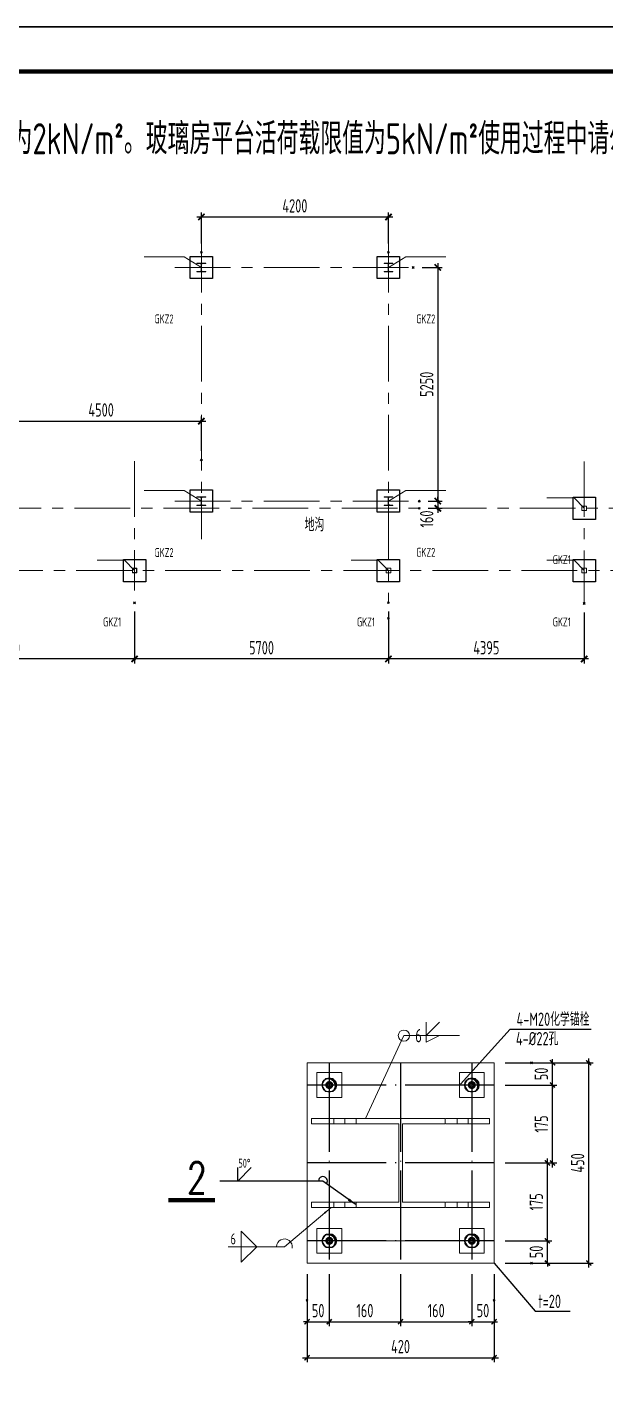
# Model space of a CAD drawing. Extents: x 498328 to 716449, y -893371 to -467753.
# Drawn here: x 567555 to 580533, y -652194 to -621924 of the extents above; entities that cross this region are included whole.
import ezdxf
from ezdxf.enums import TextEntityAlignment as Align

# ---------------------------------------------------------------- set-up
doc = ezdxf.new("R2010")
doc.units = 0
doc.header["$LTSCALE"] = 1000
doc.header["$PDMODE"] = 35
doc.header["$PDSIZE"] = 20
for name, pattern in [('CENTER', [2, 1.25, -0.25, 0.25, -0.25]), ('Continuous-STLayerSet-ColCode', [0]), ('Continuous-STNodeDetDraw-Col', [0]), ('Continuous-STNodeDetDraw-Stiff', [0]), ('Continuous-STNodeDetDraw-Weld', [0]), ('DOTE', [2.42, 2, -0.2, 0.02, -0.2]), ('短虚线-STNodeDetDraw-Hide', [187.5, 125, -62.5])]:
    doc.linetypes.add(name, pattern=pattern)
doc.layers.get('0').update_dxf_attribs({"linetype": 'CONTINUOUS'})
doc.layers.get('Defpoints').update_dxf_attribs({"linetype": 'CONTINUOUS'})
for name, color, linetype in [('1轮廓实线层', 7, 'CONTINUOUS'), ('AXIS', 251, 'CENTER'), ('BASE', 2, 'CONTINUOUS'), ('DIM', 3, 'CONTINUOUS'), ('DOTE', 8, 'CONTINUOUS'), ('PUB_TEXT', 7, 'CONTINUOUS'), ('PUB_TITLE', 4, 'CONTINUOUS'), ('STXT_HF', 7, 'CONTINUOUS')]:
    doc.layers.add(name, color=color, linetype=linetype)
doc.layers.add('22', color=7, linetype='CONTINUOUS', plot=False)
doc.layers.add('yichutu', color=7, linetype='CONTINUOUS', true_color=0xffffff, plot=False)
for name, color, linetype, lineweight in [('平立面图梁柱撑编号', 7, 'CONTINUOUS', 18), ('板材', 3, 'CONTINUOUS', 18), ('标注', 7, 'CONTINUOUS', 18), ('螺栓孔', 51, 'CONTINUOUS', 15), ('详图加劲板', 103, 'CONTINUOUS', 18), ('详图柱', 51, 'CONTINUOUS', 18), ('详图焊缝', 7, 'CONTINUOUS', 18), ('锚栓', 1, 'CONTINUOUS', 18)]:
    doc.layers.add(name, color=color, linetype=linetype, lineweight=lineweight)
doc.styles.add('HZTXT', font='txt.shx', dxfattribs={"bigfont": 'HZTXT'})
doc.styles.get("Standard").update_dxf_attribs({"font": 'txt', "width": 0.75})
doc.styles.add('StTextStyle', font='yjkeng.shx', dxfattribs={"width": 0.7, "height": 250, "bigfont": 'yjkchn.shx'})
doc.styles.add('TSSD_DIMENSION', font='Tssdeng.shx', dxfattribs={"width": 0.7, "bigfont": 'hztxt.shx'})
doc.styles.add('TSSD_LABEL', font='Tssdeng.shx', dxfattribs={"width": 0.7, "bigfont": 'hztxt.shx'})
doc.styles.add('TSSD_REIN', font='Tssdeng.shx', dxfattribs={"width": 0.7, "bigfont": 'hztxt.shx'})
doc.dimstyles.new('TSSD_100_100', dxfattribs={"dimtxt": 300, "dimasz": 100, "dimexe": 100, "dimexo": 200, "dimgap": 100, "dimtad": 1, "dimdec": 0, "dimzin": 0, "dimdsep": 46, "dimtxsty": 'TSSD_DIMENSION', "dimblk": 'ARCHTICK', "dimcen": 0, "dimdle": 100, "dimclrt": 7, "dimadec": 0, "dimazin": 0, "dimtfac": 1, "dimtdec": 0, "dimtix": 1, "dimtmove": 2, "dimatfit": 0, "dimldrblk": 'ARCHTICK', "dimfxl": 0, "dimtolj": 1, "dimtzin": 0, "dimarcsym": 0})
doc.dimstyles.new('TSSD_100_100$0', dxfattribs={"dimtxt": 380, "dimasz": 100, "dimexe": 100, "dimexo": 250, "dimgap": 50, "dimtad": 1, "dimdec": 0, "dimzin": 0, "dimdsep": 46, "dimtxsty": 'TSSD_DIMENSION', "dimblk": 'ARCHTICK', "dimblk1": 'ARCHTICK', "dimblk2": 'ARCHTICK', "dimsah": 1, "dimcen": 0, "dimdle": 100, "dimclrt": 7, "dimadec": 0, "dimazin": 0, "dimtfac": 1, "dimtdec": 0, "dimtix": 1, "dimtmove": 2, "dimatfit": 3, "dimldrblk": 'ARCHTICK', "dimfxl": 0, "dimtolj": 1, "dimtzin": 0, "dimarcsym": 0})
doc.dimstyles.new('TSSD_10_100', dxfattribs={"dimtxt": 300, "dimasz": 80, "dimexe": 100, "dimexo": 250, "dimgap": 100, "dimtad": 1, "dimdec": 0, "dimlfac": 0.1, "dimzin": 0, "dimdsep": 46, "dimtxsty": 'TSSD_DIMENSION', "dimblk": 'ARCHTICK', "dimcen": 0, "dimdle": 100, "dimclrt": 7, "dimadec": 0, "dimazin": 0, "dimtfac": 1, "dimtdec": 0, "dimtix": 1, "dimtmove": 2, "dimatfit": 3, "dimldrblk": 'ARCHTICK', "dimfxl": 0, "dimtolj": 1, "dimtzin": 0, "dimarcsym": 0})
doc.dimstyles.new('TSSD_LEADER_STYLE_200.0', dxfattribs={"dimtxt": 0.18, "dimasz": 200, "dimexe": 0.18, "dimexo": 0.0625, "dimgap": 0.09, "dimtad": 0, "dimtih": 1, "dimtoh": 1, "dimdec": 4, "dimzin": 0, "dimdsep": 46, "dimtxsty": 'Standard', "dimcen": 0.09, "dimadec": 0, "dimazin": 0, "dimtfac": 1, "dimtdec": 4, "dimtofl": 0, "dimtmove": 0, "dimatfit": 3, "dimfxl": 0, "dimtolj": 1, "dimtzin": 0, "dimarcsym": 0})

# ---------------------------------------------------------------- blocks, each defined once
blk = doc.blocks.new('_ARCHTICK')
at = {"color": 0, "const_width": 0.4}
blk.add_lwpolyline([(-0.71, -0.71), (0.71, 0.71)], dxfattribs=at)
blk = doc.blocks.new('*D92')
at = {"layer": '22', "color": 0, "transparency": 16777216}
for p in [(569970, -634862), (575670, -634862), (569970, -636124)]:
    blk.add_point(p, dxfattribs=at)
at = {"layer": 'DIM', "color": 0, "lineweight": -2, "transparency": 16777216}
for p, q in [((569970, -635062), (569970, -636224)), ((575670, -635062), (575670, -636224)), ((575770, -636124), (569870, -636124))]:
    blk.add_line(p, q, dxfattribs=at)
at = {"layer": 'DIM', "color": 0, "lineweight": -2, "transparency": 16777216, "xscale": 100, "yscale": 100, "zscale": 100, "rotation": 180}
blk.add_blockref('_ARCHTICK', (569970, -636124), dxfattribs=at)
at = {"layer": 'DIM', "color": 0, "lineweight": -2, "transparency": 16777216, "xscale": 100, "yscale": 100, "zscale": 100}
blk.add_blockref('_ARCHTICK', (575670, -636124), dxfattribs=at)
at = {"layer": 'DIM', "color": 7, "lineweight": 20, "transparency": 16777216, "insert": (572820, -635874), "char_height": 300, "attachment_point": 5, "style": 'TSSD_DIMENSION'}
blk.add_mtext('\\A1;5700', dxfattribs=at)
blk = doc.blocks.new('*D93')
at = {"layer": '22', "color": 0, "transparency": 16777216}
for p in [(564270, -634862), (569970, -634862), (564270, -636124)]:
    blk.add_point(p, dxfattribs=at)
at = {"layer": 'DIM', "color": 0, "lineweight": -2, "transparency": 16777216}
for p, q in [((564270, -635062), (564270, -636224)), ((569970, -635062), (569970, -636224)), ((570070, -636124), (564170, -636124))]:
    blk.add_line(p, q, dxfattribs=at)
at = {"layer": 'DIM', "color": 0, "lineweight": -2, "transparency": 16777216, "xscale": 100, "yscale": 100, "zscale": 100, "rotation": 180}
blk.add_blockref('_ARCHTICK', (564270, -636124), dxfattribs=at)
at = {"layer": 'DIM', "color": 0, "lineweight": -2, "transparency": 16777216, "xscale": 100, "yscale": 100, "zscale": 100}
blk.add_blockref('_ARCHTICK', (569970, -636124), dxfattribs=at)
at = {"layer": 'DIM', "color": 7, "lineweight": 20, "transparency": 16777216, "insert": (567120, -635874), "char_height": 300, "attachment_point": 5, "style": 'TSSD_DIMENSION'}
blk.add_mtext('\\A1;5700', dxfattribs=at)
blk = doc.blocks.new('*D94')
at = {"layer": '22', "color": 0, "transparency": 16777216}
for p in [(580065, -634879), (575670, -635211), (575670, -636124)]:
    blk.add_point(p, dxfattribs=at)
at = {"layer": 'DIM', "color": 0, "lineweight": -2, "transparency": 16777216}
for p, q in [((580065, -635079), (580065, -636224)), ((575670, -635411), (575670, -636224)), ((580165, -636124), (575570, -636124))]:
    blk.add_line(p, q, dxfattribs=at)
at = {"layer": 'DIM', "color": 0, "lineweight": -2, "transparency": 16777216, "xscale": 100, "yscale": 100, "zscale": 100, "rotation": 180}
blk.add_blockref('_ARCHTICK', (575670, -636124), dxfattribs=at)
at = {"layer": 'DIM', "color": 0, "lineweight": -2, "transparency": 16777216, "xscale": 100, "yscale": 100, "zscale": 100}
blk.add_blockref('_ARCHTICK', (580065, -636124), dxfattribs=at)
at = {"layer": 'DIM', "color": 7, "lineweight": 20, "transparency": 16777216, "insert": (577868, -635874), "char_height": 300, "attachment_point": 5, "style": 'TSSD_DIMENSION'}
blk.add_mtext('\\A1;4395', dxfattribs=at)
blk = doc.blocks.new('*D101')
at = {"layer": '22', "color": 0, "transparency": 16777216}
for p in [(571470, -630780), (566970, -631683), (571470, -631652)]:
    blk.add_point(p, dxfattribs=at)
at = {"layer": 'DIM', "color": 0, "lineweight": -2, "transparency": 16777216}
for p, q in [((566870, -630780), (571570, -630780)), ((566970, -631483), (566970, -630680)), ((571470, -631452), (571470, -630680))]:
    blk.add_line(p, q, dxfattribs=at)
at = {"layer": 'DIM', "color": 0, "lineweight": -2, "transparency": 16777216, "xscale": 100, "yscale": 100, "zscale": 100, "rotation": 180}
blk.add_blockref('_ARCHTICK', (566970, -630780), dxfattribs=at)
at = {"layer": 'DIM', "color": 0, "lineweight": -2, "transparency": 16777216, "xscale": 100, "yscale": 100, "zscale": 100}
blk.add_blockref('_ARCHTICK', (571470, -630780), dxfattribs=at)
at = {"layer": 'DIM', "color": 7, "lineweight": 20, "transparency": 16777216, "insert": (569220, -630530), "char_height": 300, "attachment_point": 5, "style": 'TSSD_DIMENSION'}
blk.add_mtext('\\A1;4500', dxfattribs=at)
blk = doc.blocks.new('*D102')
at = {"layer": '22', "color": 0, "transparency": 16777216}
for p in [(576225, -627329), (576362, -632579), (576779, -632579)]:
    blk.add_point(p, dxfattribs=at)
at = {"layer": 'DIM', "color": 0, "lineweight": -2, "transparency": 16777216}
for p, q in [((576425, -627329), (576879, -627329)), ((576779, -627229), (576779, -632679)), ((576562, -632579), (576879, -632579))]:
    blk.add_line(p, q, dxfattribs=at)
at = {"layer": 'DIM', "color": 0, "lineweight": -2, "transparency": 16777216, "xscale": 100, "yscale": 100, "zscale": 100}
for p, rotation in [((576779, -627329), 90), ((576779, -632579), 270)]:
    blk.add_blockref('_ARCHTICK', p, dxfattribs=dict(at, rotation=rotation))
at = {"layer": 'DIM', "color": 7, "lineweight": 20, "transparency": 16777216, "insert": (576529, -629954), "char_height": 300, "attachment_point": 5, "rotation": 90, "style": 'TSSD_DIMENSION'}
blk.add_mtext('\\A1;5250', dxfattribs=at)
blk = doc.blocks.new('*D103')
at = {"layer": '22', "color": 0, "transparency": 16777216}
for p in [(575670, -626194), (571470, -626988), (575670, -626988)]:
    blk.add_point(p, dxfattribs=at)
at = {"layer": 'DIM', "color": 0, "lineweight": -2, "transparency": 16777216}
for p, q in [((571370, -626194), (575770, -626194)), ((571470, -626788), (571470, -626094)), ((575670, -626788), (575670, -626094))]:
    blk.add_line(p, q, dxfattribs=at)
at = {"layer": 'DIM', "color": 0, "lineweight": -2, "transparency": 16777216, "xscale": 100, "yscale": 100, "zscale": 100, "rotation": 180}
blk.add_blockref('_ARCHTICK', (571470, -626194), dxfattribs=at)
at = {"layer": 'DIM', "color": 0, "lineweight": -2, "transparency": 16777216, "xscale": 100, "yscale": 100, "zscale": 100}
blk.add_blockref('_ARCHTICK', (575670, -626194), dxfattribs=at)
at = {"layer": 'DIM', "color": 7, "lineweight": 20, "transparency": 16777216, "insert": (573570, -625944), "char_height": 300, "attachment_point": 5, "style": 'TSSD_DIMENSION'}
blk.add_mtext('\\A1;4200', dxfattribs=at)
blk = doc.blocks.new('*D104')
at = {"layer": '22', "color": 0, "transparency": 16777216}
for p in [(576362, -632579), (576362, -632739), (576779, -632739)]:
    blk.add_point(p, dxfattribs=at)
at = {"layer": 'DIM', "color": 0, "lineweight": -2, "transparency": 16777216}
for p, q in [((576562, -632579), (576879, -632579)), ((576779, -632579), (576779, -632479)), ((576779, -632579), (576779, -632739)), ((576562, -632739), (576879, -632739)), ((576779, -632739), (576779, -632839))]:
    blk.add_line(p, q, dxfattribs=at)
at = {"layer": 'DIM', "color": 0, "lineweight": -2, "transparency": 16777216, "xscale": 100, "yscale": 100, "zscale": 100}
for p, rotation in [((576779, -632579), 270), ((576779, -632739), 90)]:
    blk.add_blockref('_ARCHTICK', p, dxfattribs=dict(at, rotation=rotation))
at = {"layer": 'DIM', "color": 7, "lineweight": 20, "transparency": 16777216, "insert": (576529, -632981), "char_height": 300, "attachment_point": 5, "rotation": 90, "style": 'TSSD_DIMENSION'}
blk.add_mtext('\\A1;160', dxfattribs=at)
blk = doc.blocks.new('*D106')
at = {"layer": '22', "color": 0, "transparency": 16777216}
for p in [(573842, -650539), (578042, -650539), (578042, -651826)]:
    blk.add_point(p, dxfattribs=at)
at = {"layer": 'DIM', "color": 0, "lineweight": -2, "transparency": 16777216}
for p, q in [((573842, -650789), (573842, -651926)), ((578042, -650789), (578042, -651926)), ((573742, -651826), (578142, -651826))]:
    blk.add_line(p, q, dxfattribs=at)
at = {"layer": 'DIM', "color": 0, "lineweight": -2, "transparency": 16777216, "xscale": 80, "yscale": 80, "zscale": 80, "rotation": 180}
blk.add_blockref('_ARCHTICK', (573842, -651826), dxfattribs=at)
at = {"layer": 'DIM', "color": 0, "lineweight": -2, "transparency": 16777216, "xscale": 80, "yscale": 80, "zscale": 80}
blk.add_blockref('_ARCHTICK', (578042, -651826), dxfattribs=at)
at = {"layer": 'DIM', "color": 7, "transparency": 16777216, "insert": (575942, -651726), "char_height": 300, "attachment_point": 8, "style": 'TSSD_DIMENSION'}
blk.add_mtext('\\A1;420', dxfattribs=at)
blk = doc.blocks.new('*D992')
at = {"layer": 'Defpoints', "color": 0, "transparency": 16777216}
for p in [(573842, -649700), (574342, -649700), (574342, -651018)]:
    blk.add_point(p, dxfattribs=at)
at = {"layer": 'DIM', "color": 0, "lineweight": -2, "transparency": 16777216}
for p, q in [((573842, -649950), (573842, -651118)), ((574342, -649950), (574342, -651118)), ((573842, -651018), (573762, -651018)), ((573842, -651018), (574342, -651018)), ((574342, -651018), (574422, -651018))]:
    blk.add_line(p, q, dxfattribs=at)
at = {"layer": 'DIM', "color": 0, "lineweight": -2, "transparency": 16777216, "xscale": 80, "yscale": 80, "zscale": 80}
blk.add_blockref('_ARCHTICK', (573842, -651018), dxfattribs=at)
at = {"layer": 'DIM', "color": 0, "lineweight": -2, "transparency": 16777216, "xscale": 80, "yscale": 80, "zscale": 80, "rotation": 180}
blk.add_blockref('_ARCHTICK', (574342, -651018), dxfattribs=at)
at = {"layer": 'DIM', "color": 7, "transparency": 16777216, "insert": (574092, -650918), "char_height": 300, "attachment_point": 8, "style": 'TSSD_DIMENSION'}
blk.add_mtext('\\A1;50', dxfattribs=at)
blk = doc.blocks.new('*D993')
at = {"layer": 'Defpoints', "color": 0, "transparency": 16777216}
for p in [(574342, -649700), (575942, -649700), (575942, -651018)]:
    blk.add_point(p, dxfattribs=at)
at = {"layer": 'DIM', "color": 0, "lineweight": -2, "transparency": 16777216}
for p, q in [((574342, -649950), (574342, -651118)), ((575942, -649950), (575942, -651118)), ((574242, -651018), (576042, -651018))]:
    blk.add_line(p, q, dxfattribs=at)
at = {"layer": 'DIM', "color": 0, "lineweight": -2, "transparency": 16777216, "xscale": 80, "yscale": 80, "zscale": 80, "rotation": 180}
blk.add_blockref('_ARCHTICK', (574342, -651018), dxfattribs=at)
at = {"layer": 'DIM', "color": 0, "lineweight": -2, "transparency": 16777216, "xscale": 80, "yscale": 80, "zscale": 80}
blk.add_blockref('_ARCHTICK', (575942, -651018), dxfattribs=at)
at = {"layer": 'DIM', "color": 7, "transparency": 16777216, "insert": (575142, -650918), "char_height": 300, "attachment_point": 8, "style": 'TSSD_DIMENSION'}
blk.add_mtext('\\A1;160', dxfattribs=at)
blk = doc.blocks.new('*D988')
at = {"layer": 'Defpoints', "color": 0, "transparency": 16777216}
for p in [(575942, -649700), (577542, -649700), (577542, -651018)]:
    blk.add_point(p, dxfattribs=at)
at = {"layer": 'DIM', "color": 0, "lineweight": -2, "transparency": 16777216}
for p, q in [((575942, -649950), (575942, -651118)), ((577542, -649950), (577542, -651118)), ((575842, -651018), (577642, -651018))]:
    blk.add_line(p, q, dxfattribs=at)
at = {"layer": 'DIM', "color": 0, "lineweight": -2, "transparency": 16777216, "xscale": 80, "yscale": 80, "zscale": 80, "rotation": 180}
blk.add_blockref('_ARCHTICK', (575942, -651018), dxfattribs=at)
at = {"layer": 'DIM', "color": 0, "lineweight": -2, "transparency": 16777216, "xscale": 80, "yscale": 80, "zscale": 80}
blk.add_blockref('_ARCHTICK', (577542, -651018), dxfattribs=at)
at = {"layer": 'DIM', "color": 7, "transparency": 16777216, "insert": (576742, -650918), "char_height": 300, "attachment_point": 8, "style": 'TSSD_DIMENSION'}
blk.add_mtext('\\A1;160', dxfattribs=at)
blk = doc.blocks.new('*D108')
at = {"layer": '详图柱', "color": 51, "linetype": 'Continuous-STNodeDetDraw-Col', "lineweight": 18}
for p, q in [((-500, 500), (500, 500)), ((-500, 440), (-500, 500)), ((500, 500), (500, 440)), ((-20, 440), (-500, 440)), ((-20, -440), (-20, 440)), ((20, 440), (20, -440)), ((500, 440), (20, 440)), ((-500, -440), (-20, -440)), ((-500, -500), (-500, -440)), ((20, -440), (500, -440)), ((500, -440), (500, -500)), ((500, -500), (-500, -500))]:
    blk.add_line(p, q, dxfattribs=at)
blk = doc.blocks.new('*D989')
at = {"layer": 'Defpoints', "color": 0, "transparency": 16777216}
for p in [(577542, -649700), (578042, -649700), (578042, -651018)]:
    blk.add_point(p, dxfattribs=at)
at = {"layer": 'DIM', "color": 0, "lineweight": -2, "transparency": 16777216}
for p, q in [((577542, -649950), (577542, -651118)), ((578042, -649950), (578042, -651118)), ((577542, -651018), (577462, -651018)), ((577542, -651018), (578042, -651018)), ((578042, -651018), (578122, -651018))]:
    blk.add_line(p, q, dxfattribs=at)
at = {"layer": 'DIM', "color": 0, "lineweight": -2, "transparency": 16777216, "xscale": 80, "yscale": 80, "zscale": 80}
blk.add_blockref('_ARCHTICK', (577542, -651018), dxfattribs=at)
at = {"layer": 'DIM', "color": 0, "lineweight": -2, "transparency": 16777216, "xscale": 80, "yscale": 80, "zscale": 80, "rotation": 180}
blk.add_blockref('_ARCHTICK', (578042, -651018), dxfattribs=at)
at = {"layer": 'DIM', "color": 7, "transparency": 16777216, "insert": (577792, -650918), "char_height": 300, "attachment_point": 8, "style": 'TSSD_DIMENSION'}
blk.add_mtext('\\A1;50', dxfattribs=at)
blk = doc.blocks.new('*D109')
at = {"layer": '22', "color": 0, "transparency": 16777216}
for p in [(578881, -645200), (580168, -645200), (578881, -649700)]:
    blk.add_point(p, dxfattribs=at)
at = {"layer": 'DIM', "color": 0, "lineweight": -2, "transparency": 16777216}
for p, q in [((579131, -645200), (580268, -645200)), ((580168, -649800), (580168, -645100)), ((579131, -649700), (580268, -649700))]:
    blk.add_line(p, q, dxfattribs=at)
at = {"layer": 'DIM', "color": 0, "lineweight": -2, "transparency": 16777216, "xscale": 80, "yscale": 80, "zscale": 80}
for p, rotation in [((580168, -645200), 90), ((580168, -649700), 270)]:
    blk.add_blockref('_ARCHTICK', p, dxfattribs=dict(at, rotation=rotation))
at = {"layer": 'DIM', "color": 7, "transparency": 16777216, "insert": (580068, -647450), "char_height": 300, "attachment_point": 8, "rotation": 90, "style": 'TSSD_DIMENSION'}
blk.add_mtext('\\A1;450', dxfattribs=at)
blk = doc.blocks.new('*D990')
at = {"layer": 'Defpoints', "color": 0, "transparency": 16777216}
for p in [(578042, -649200), (579239, -649200), (578042, -649700)]:
    blk.add_point(p, dxfattribs=at)
at = {"layer": 'DIM', "color": 0, "lineweight": -2, "transparency": 16777216}
for p, q in [((578292, -649200), (579339, -649200)), ((579239, -649200), (579239, -649120)), ((579239, -649700), (579239, -649200)), ((578292, -649700), (579339, -649700)), ((579239, -649700), (579239, -649780))]:
    blk.add_line(p, q, dxfattribs=at)
at = {"layer": 'DIM', "color": 0, "lineweight": -2, "transparency": 16777216, "xscale": 80, "yscale": 80, "zscale": 80}
for p, rotation in [((579239, -649200), 270), ((579239, -649700), 90)]:
    blk.add_blockref('_ARCHTICK', p, dxfattribs=dict(at, rotation=rotation))
at = {"layer": 'DIM', "color": 7, "transparency": 16777216, "insert": (579139, -649450), "char_height": 300, "attachment_point": 8, "rotation": 90, "style": 'TSSD_DIMENSION'}
blk.add_mtext('\\A1;50', dxfattribs=at)
blk = doc.blocks.new('*D991')
at = {"layer": 'Defpoints', "color": 0, "transparency": 16777216}
for p in [(578042, -647450), (579239, -647450), (578042, -649200)]:
    blk.add_point(p, dxfattribs=at)
at = {"layer": 'DIM', "color": 0, "lineweight": -2, "transparency": 16777216}
for p, q in [((578292, -647450), (579339, -647450)), ((579239, -649300), (579239, -647350)), ((578292, -649200), (579339, -649200))]:
    blk.add_line(p, q, dxfattribs=at)
at = {"layer": 'DIM', "color": 0, "lineweight": -2, "transparency": 16777216, "xscale": 80, "yscale": 80, "zscale": 80}
for p, rotation in [((579239, -647450), 90), ((579239, -649200), 270)]:
    blk.add_blockref('_ARCHTICK', p, dxfattribs=dict(at, rotation=rotation))
at = {"layer": 'DIM', "color": 7, "transparency": 16777216, "insert": (579139, -648325), "char_height": 300, "attachment_point": 8, "rotation": 90, "style": 'TSSD_DIMENSION'}
blk.add_mtext('\\A1;175', dxfattribs=at)
blk = doc.blocks.new('*D986')
at = {"layer": 'Defpoints', "color": 0, "transparency": 16777216}
for p in [(578042, -645700), (579353, -645700), (578042, -647450)]:
    blk.add_point(p, dxfattribs=at)
at = {"layer": 'DIM', "color": 0, "lineweight": -2, "transparency": 16777216}
for p, q in [((579353, -647550), (579353, -645600)), ((578292, -645700), (579453, -645700)), ((578292, -647450), (579453, -647450))]:
    blk.add_line(p, q, dxfattribs=at)
at = {"layer": 'DIM', "color": 0, "lineweight": -2, "transparency": 16777216, "xscale": 80, "yscale": 80, "zscale": 80}
for p, rotation in [((579353, -645700), 90), ((579353, -647450), 270)]:
    blk.add_blockref('_ARCHTICK', p, dxfattribs=dict(at, rotation=rotation))
at = {"layer": 'DIM', "color": 7, "transparency": 16777216, "insert": (579253, -646575), "char_height": 300, "attachment_point": 8, "rotation": 90, "style": 'TSSD_DIMENSION'}
blk.add_mtext('\\A1;175', dxfattribs=at)
blk = doc.blocks.new('*D987')
at = {"layer": 'Defpoints', "color": 0, "transparency": 16777216}
for p in [(578042, -645200), (579353, -645200), (578042, -645700)]:
    blk.add_point(p, dxfattribs=at)
at = {"layer": 'DIM', "color": 0, "lineweight": -2, "transparency": 16777216}
for p, q in [((578292, -645200), (579453, -645200)), ((579353, -645200), (579353, -645120)), ((579353, -645700), (579353, -645200)), ((578292, -645700), (579453, -645700)), ((579353, -645700), (579353, -645780))]:
    blk.add_line(p, q, dxfattribs=at)
at = {"layer": 'DIM', "color": 0, "lineweight": -2, "transparency": 16777216, "xscale": 80, "yscale": 80, "zscale": 80}
for p, rotation in [((579353, -645200), 270), ((579353, -645700), 90)]:
    blk.add_blockref('_ARCHTICK', p, dxfattribs=dict(at, rotation=rotation))
at = {"layer": 'DIM', "color": 7, "transparency": 16777216, "insert": (579253, -645450), "char_height": 300, "attachment_point": 8, "rotation": 90, "style": 'TSSD_DIMENSION'}
blk.add_mtext('\\A1;50', dxfattribs=at)
blk = doc.blocks.new('_WELD0012')
at = {"color": 0, "linetype": 'ByBlock'}
for q in [(1, 1), (0, 1)]:
    blk.add_line((0, 0), q, dxfattribs=at)
blk.add_attdef('A', (0.24, 1.46), '', height=0.8, dxfattribs=at)
blk = doc.blocks.new('yct-841-594-84100-59400-100-1000.0')
at = {"layer": 'yichutu', "color": 7, "true_color": 0xffffff}
blk.add_lwpolyline([(0, 0), (0, 59400), (84100, 59400), (84100, 0)], close=True, dxfattribs=at)

msp = doc.modelspace()

# ---------------------------------------------------------------- linework, layer by layer
for p, q in [((577286.9, -645678.9), (578405.3, -644443.5)), ((578405.3, -644443.5), (580218.4, -644443.5)), ((578042.2, -649699.8), (578966.5, -650782.5)), ((578966.5, -650782.5), (579746.5, -650782.5))]:
    msp.add_line(p, q)
at = {"const_width": 100}
msp.add_lwpolyline([(570728.6, -648285.9), (571776.5, -648285.9)], dxfattribs=at)
at = {"color": 253}
for centre in [(574342.2, -645699.8), (577542.2, -645699.8), (574342.2, -649199.8), (577542.2, -649199.8)]:
    msp.add_circle(centre, 160, dxfattribs=at)
for centre in [(574318.1, -645722.2), (577518.1, -645722.2), (574318.1, -649222.2), (577518.1, -649222.2)]:
    msp.add_arc(centre, 160, 318.92102, 127.09412, dxfattribs=at)
at = {"layer": '1轮廓实线层', "color": 4, "lineweight": 20}
for p, q in [((571570.5, -627228.9), (571370.5, -627228.9)), ((571370.5, -627228.9), (571370.5, -627240.9)), ((571450.6, -627240.9), (571370.5, -627240.9)), ((571450.6, -627416.9), (571370.5, -627416.9)), ((571370.5, -627428.9), (571570.5, -627428.9)), ((571466.5, -627256.8), (571466.5, -627401.1)), ((571474.5, -627256.9), (571474.5, -627400.9)), ((571570.5, -627240.9), (571490.5, -627240.9)), ((571570.5, -627416.9), (571490.5, -627416.9)), ((571570.5, -627240.9), (571570.5, -627228.9)), ((571570.5, -627428.9), (571570.5, -627416.9)), ((575770.5, -627228.9), (575570.5, -627228.9)), ((575570.5, -627228.9), (575570.5, -627240.9)), ((575650.6, -627240.9), (575570.5, -627240.9)), ((575650.6, -627416.9), (575570.5, -627416.9)), ((575570.5, -627428.9), (575770.5, -627428.9)), ((575666.5, -627256.8), (575666.5, -627401.1)), ((575674.5, -627256.9), (575674.5, -627400.9)), ((575770.5, -627240.9), (575690.5, -627240.9)), ((575770.5, -627416.9), (575690.5, -627416.9)), ((575770.5, -627240.9), (575770.5, -627228.9)), ((575770.5, -627428.9), (575770.5, -627416.9)), ((571570.5, -632478.9), (571370.5, -632478.9)), ((571370.5, -632478.9), (571370.5, -632490.9)), ((571450.6, -632490.9), (571370.5, -632490.9)), ((571466.5, -632506.8), (571466.5, -632651.1)), ((571474.5, -632506.9), (571474.5, -632650.9)), ((571570.5, -632490.9), (571490.5, -632490.9)), ((571570.5, -632490.9), (571570.5, -632478.9)), ((575770.5, -632478.9), (575570.5, -632478.9)), ((575570.5, -632478.9), (575570.5, -632490.9)), ((575650.6, -632490.9), (575570.5, -632490.9)), ((575666.5, -632506.8), (575666.5, -632651.1)), ((575674.5, -632506.9), (575674.5, -632650.9)), ((575770.5, -632490.9), (575690.5, -632490.9)), ((575770.5, -632490.9), (575770.5, -632478.9)), ((571450.6, -632666.9), (571370.5, -632666.9)), ((571370.5, -632678.9), (571570.5, -632678.9)), ((571570.5, -632666.9), (571490.5, -632666.9)), ((571570.5, -632678.9), (571570.5, -632666.9)), ((575650.6, -632666.9), (575570.5, -632666.9)), ((575570.5, -632678.9), (575770.5, -632678.9)), ((575770.5, -632666.9), (575690.5, -632666.9)), ((575770.5, -632678.9), (575770.5, -632666.9))]:
    msp.add_line(p, q, dxfattribs=at)
at = {"layer": '1轮廓实线层', "color": 4, "lineweight": 9}
for p, q in [((571370.5, -627428.9), (571370.5, -627416.9)), ((575570.5, -627428.9), (575570.5, -627416.9)), ((571370.5, -632666.9), (571370.5, -632678.9)), ((575570.5, -632666.9), (575570.5, -632678.9))]:
    msp.add_line(p, q, dxfattribs=at)
at = {"layer": '1轮廓实线层', "color": 4, "lineweight": 20}
for points in [[(580115.5, -632688.9), (580115.5, -632788.9), (580015.5, -632788.9), (580015.5, -632688.9)], [(570020.5, -634088.9), (570020.5, -634188.9), (569920.5, -634188.9), (569920.5, -634088.9)], [(570015.5, -634093.9), (570015.5, -634183.9), (569925.5, -634183.9), (569925.5, -634093.9)], [(575720.5, -634088.9), (575720.5, -634188.9), (575620.5, -634188.9), (575620.5, -634088.9)], [(580115.5, -634088.9), (580115.5, -634188.9), (580015.5, -634188.9), (580015.5, -634088.9)]]:
    msp.add_lwpolyline(points, close=True, dxfattribs=at)
for centre, start, end in [((571450.5, -627256.9), 359.99923, 89.99923), ((571450.5, -627400.9), 270.00111, 0.00111), ((571490.5, -627256.9), 90, 180), ((571490.5, -627400.9), 180.00034, 270.00034), ((575650.5, -627256.9), 359.99923, 89.99923), ((575650.5, -627400.9), 270.00111, 0.00111), ((575690.5, -627256.9), 90, 180), ((575690.5, -627400.9), 180.00034, 270.00034), ((571450.5, -632506.9), 359.99923, 89.99923), ((571490.5, -632506.9), 90, 180), ((575650.5, -632506.9), 359.99923, 89.99923), ((575690.5, -632506.9), 90, 180), ((571450.5, -632650.9), 270.00111, 0.00111), ((571490.5, -632650.9), 180.00034, 270.00034), ((575650.5, -632650.9), 270.00111, 0.00111), ((575690.5, -632650.9), 180.00034, 270.00034)]:
    msp.add_arc(centre, 16, start, end, dxfattribs=at)
at = {"layer": 'AXIS', "lineweight": 20}
for p, q in [((571470.5, -626642), (571470.5, -633431.7)), ((575670.5, -626642), (575670.5, -634881.9)), ((570871, -627328.9), (576224.9, -627328.9)), ((569970.5, -631683.3), (569970.5, -634583.8)), ((580065.5, -631685.1), (580065.5, -634861.9)), ((570871, -632578.9), (576224.9, -632578.9)), ((532620.5, -632738.9), (585608.6, -632738.9)), ((532658.5, -634138.9), (585608.6, -634138.9))]:
    msp.add_line(p, q, dxfattribs=at)
at = {"layer": 'BASE'}
for points in [[(571220.5, -627078.9), (571720.5, -627078.9), (571720.5, -627578.9), (571220.5, -627578.9)], [(575420.5, -627078.9), (575920.5, -627078.9), (575920.5, -627578.9), (575420.5, -627578.9)], [(571220.5, -632328.9), (571720.5, -632328.9), (571720.5, -632828.9), (571220.5, -632828.9)], [(575420.5, -632328.9), (575920.5, -632328.9), (575920.5, -632828.9), (575420.5, -632828.9)], [(579815.5, -632488.9), (580315.5, -632488.9), (580315.5, -632988.9), (579815.5, -632988.9)], [(569720.5, -633888.9), (570220.5, -633888.9), (570220.5, -634388.9), (569720.5, -634388.9)], [(575420.5, -633888.9), (575920.5, -633888.9), (575920.5, -634388.9), (575420.5, -634388.9)], [(579815.5, -633888.9), (580315.5, -633888.9), (580315.5, -634388.9), (579815.5, -634388.9)]]:
    msp.add_lwpolyline(points, close=True, dxfattribs=at)
at = {"layer": 'DOTE', "linetype": 'DOTE'}
for p, q in [((574342.2, -645199.8), (574342.2, -649699.8)), ((575942.2, -645199.8), (575942.2, -649699.8)), ((577542.2, -645199.8), (577542.2, -649699.8)), ((578042.2, -645699.8), (573842.2, -645699.8)), ((578042.2, -647449.8), (573842.2, -647449.8)), ((578042.2, -649199.8), (573842.2, -649199.8))]:
    msp.add_line(p, q, dxfattribs=at)
at = {"layer": 'PUB_TITLE'}
msp.add_lwpolyline([(526900.9, -681323.8), (611000.9, -681323.8), (611000.9, -621923.8), (526900.9, -621923.8)], close=True, dxfattribs=at)
msp.add_lwpolyline([(526900.9, -681323.8), (611000.9, -681323.8), (611000.9, -621923.8), (526900.9, -621923.8)], close=True, dxfattribs=at)
at = {"layer": 'PUB_TITLE', "const_width": 100}
msp.add_lwpolyline([(529400.9, -680323.8), (610000.9, -680323.8), (610000.9, -622923.8), (529400.9, -622923.8)], close=True, dxfattribs=at)
msp.add_lwpolyline([(529400.9, -680323.8), (610000.9, -680323.8), (610000.9, -622923.8), (529400.9, -622923.8)], close=True, dxfattribs=at)
at = {"layer": 'STXT_HF'}
msp.add_line((574198.8, -647856.2), (571885.4, -647856.2), dxfattribs=at)
msp.add_arc((574198.8, -647856.2), 100, 324.33046, 180, dxfattribs=at)
at = {"layer": '平立面图梁柱撑编号', "color": 7, "linetype": 'Continuous-STLayerSet-ColCode', "lineweight": 18}
for p, q in [((571080.2, -627092.6), (570185, -627092.6)), ((571470.5, -627328.9), (571080.2, -627092.6)), ((575670.5, -627328.9), (576060.8, -627092.6)), ((576060.8, -627092.6), (576956, -627092.6)), ((571080.2, -632342.7), (570185, -632342.7)), ((571470.5, -632578.9), (571080.2, -632342.7)), ((575670.5, -632578.9), (576060.8, -632342.7)), ((576060.8, -632342.7), (576956, -632342.7)), ((579837.2, -632502.6), (579227.6, -632502.6)), ((580065.5, -632738.9), (579837.2, -632502.6)), ((569742.1, -633902.6), (569132.6, -633902.6)), ((569970.5, -634138.9), (569742.1, -633902.6)), ((575442.2, -633902.6), (574832.6, -633902.6)), ((575670.5, -634138.9), (575442.2, -633902.6)), ((579837.2, -633902.6), (579227.6, -633902.6)), ((580065.5, -634138.9), (579837.2, -633902.6))]:
    msp.add_line(p, q, dxfattribs=at)
at = {"layer": '板材', "lineweight": 18}
for p, q in [((573842.2, -645199.8), (578042.2, -645199.8)), ((573842.2, -649699.8), (573842.2, -645199.8)), ((578042.2, -645199.8), (578042.2, -649699.8)), ((574062.2, -645419.8), (574062.2, -645979.8)), ((574622.2, -645419.8), (574062.2, -645419.8)), ((574622.2, -645979.8), (574622.2, -645419.8)), ((577262.2, -645419.8), (577262.2, -645979.8)), ((577822.2, -645419.8), (577262.2, -645419.8)), ((577822.2, -645979.8), (577822.2, -645419.8)), ((574062.2, -645979.8), (574622.2, -645979.8)), ((577262.2, -645979.8), (577822.2, -645979.8)), ((574062.2, -648919.8), (574062.2, -649479.8)), ((574622.2, -648919.8), (574062.2, -648919.8)), ((574622.2, -649479.8), (574622.2, -648919.8)), ((577262.2, -648919.8), (577262.2, -649479.8)), ((577822.2, -648919.8), (577262.2, -648919.8)), ((577822.2, -649479.8), (577822.2, -648919.8)), ((574062.2, -649479.8), (574622.2, -649479.8)), ((577262.2, -649479.8), (577822.2, -649479.8)), ((578042.2, -649699.8), (573842.2, -649699.8))]:
    msp.add_line(p, q, dxfattribs=at)
at = {"layer": '标注', "lineweight": 18}
for p, q in [((576517.1, -644588.4), (576517.1, -644288.4)), ((576517.1, -644588.4), (576817.1, -644288.4)), ((575151.5, -646449.8), (576017.1, -644588.4)), ((576017.1, -644588.4), (577267.1, -644588.4)), ((576517.1, -644738.4), (576517.1, -644588.4)), ((576517.1, -644738.4), (576817.1, -644588.4))]:
    msp.add_line(p, q, dxfattribs=at)
msp.add_circle((576017.1, -644588.4), 125, dxfattribs=at)
at = {"layer": '螺栓孔'}
for p, q in [((574342.2, -646059.8), (574342.2, -645339.8)), ((577542.2, -646059.8), (577542.2, -645339.8)), ((574102.2, -645699.8), (574582.2, -645699.8)), ((577302.2, -645699.8), (577782.2, -645699.8)), ((574342.2, -649459.8), (574342.2, -648739.8)), ((577542.2, -649459.8), (577542.2, -648739.8)), ((574102.2, -649199.8), (574582.2, -649199.8)), ((576302.2, -649199.8), (575582.2, -649199.8)), ((577302.2, -649199.8), (577782.2, -649199.8))]:
    msp.add_line(p, q, dxfattribs=at)
at = {"layer": '螺栓孔', "const_width": 120}
for points in [[(574372.2, -645699.8, -1), (574312.2, -645699.8, -1)], [(577572.2, -645699.8, -1), (577512.2, -645699.8, -1)], [(574372.2, -649199.8, -1), (574312.2, -649199.8, -1)], [(577572.2, -649199.8, -1), (577512.2, -649199.8, -1)]]:
    msp.add_lwpolyline(points, format="xyb", close=True, dxfattribs=at)
at = {"layer": '详图加劲板', "color": 103, "linetype": 'Continuous-STNodeDetDraw-Stiff', "lineweight": 18}
for p, q in [((573942.2, -646569.8), (573942.2, -646449.8)), ((574442.2, -646449.8), (573942.2, -646449.8)), ((574442.2, -646569.8), (573942.2, -646569.8)), ((574442.2, -646449.8), (574942.2, -646449.8)), ((574442.2, -646569.8), (574442.2, -646449.8)), ((574442.2, -646569.8), (574942.2, -646569.8)), ((577462.2, -646449.8), (576962.2, -646449.8)), ((577462.2, -646569.8), (576962.2, -646569.8)), ((577442.2, -646449.8), (577942.2, -646449.8)), ((577442.2, -646569.8), (577942.2, -646569.8)), ((577462.2, -646569.8), (577462.2, -646449.8)), ((577942.2, -646569.8), (577942.2, -646449.8)), ((574442.2, -648329.8), (573942.2, -648329.8)), ((573942.2, -648329.8), (573942.2, -648449.8)), ((574442.2, -648329.8), (574942.2, -648329.8)), ((574442.2, -648329.8), (574442.2, -648449.8)), ((577462.2, -648329.8), (576962.2, -648329.8)), ((577442.2, -648329.8), (577942.2, -648329.8)), ((577462.2, -648329.8), (577462.2, -648449.8)), ((577942.2, -648329.8), (577942.2, -648449.8)), ((574442.2, -648449.8), (573942.2, -648449.8)), ((574442.2, -648449.8), (574942.2, -648449.8)), ((577462.2, -648449.8), (576962.2, -648449.8)), ((577442.2, -648449.8), (577942.2, -648449.8))]:
    msp.add_line(p, q, dxfattribs=at)
at = {"layer": '详图加劲板', "color": 103, "linetype": '短虚线-STNodeDetDraw-Hide', "lineweight": 18}
for p, q in [((574692.2, -646569.8), (574692.2, -646449.8)), ((577212.2, -646569.8), (577212.2, -646449.8)), ((574692.2, -648329.8), (574692.2, -648449.8)), ((577212.2, -648329.8), (577212.2, -648449.8))]:
    msp.add_line(p, q, dxfattribs=at)
at = {"layer": '详图焊缝', "color": 7, "linetype": 'Continuous-STNodeDetDraw-Weld', "lineweight": 18}
for points in [[(574386.5, -648449.8), (573335, -649332.6)], [(573335, -649332.6), (572075, -649332.6)]]:
    msp.add_lwpolyline(points, dxfattribs=at)
msp.add_lwpolyline([(574386.5, -648449.8, 0, 40, 0), (574233.3, -648578.4, 40, 40, 0)], format="xyseb", dxfattribs=at)
msp.add_lwpolyline([(572712.5, -649332.6), (572362.5, -649682.6), (572362.5, -648982.6)], close=True, dxfattribs=at)
msp.add_arc((573335, -649332.6), 175, 349.50852, 180, dxfattribs=at)
at = {"layer": '锚栓', "lineweight": 18}
for p, q in [((574259.1, -645555.8), (574175.9, -645699.8)), ((574425.4, -645555.8), (574259.1, -645555.8)), ((574508.5, -645699.8), (574425.4, -645555.8)), ((577459.1, -645555.8), (577375.9, -645699.8)), ((577625.4, -645555.8), (577459.1, -645555.8)), ((577708.5, -645699.8), (577625.4, -645555.8)), ((574175.9, -645699.8), (574259.1, -645843.8)), ((574259.1, -645843.8), (574425.4, -645843.8)), ((574425.4, -645843.8), (574508.5, -645699.8)), ((577375.9, -645699.8), (577459.1, -645843.8)), ((577459.1, -645843.8), (577625.4, -645843.8)), ((577625.4, -645843.8), (577708.5, -645699.8)), ((574259.1, -649055.8), (574175.9, -649199.8)), ((574175.9, -649199.8), (574259.1, -649343.8)), ((574425.4, -649055.8), (574259.1, -649055.8)), ((574508.5, -649199.8), (574425.4, -649055.8)), ((574425.4, -649343.8), (574508.5, -649199.8)), ((577459.1, -649055.8), (577375.9, -649199.8)), ((577375.9, -649199.8), (577459.1, -649343.8)), ((577625.4, -649055.8), (577459.1, -649055.8)), ((577708.5, -649199.8), (577625.4, -649055.8)), ((577625.4, -649343.8), (577708.5, -649199.8)), ((574259.1, -649343.8), (574425.4, -649343.8)), ((577459.1, -649343.8), (577625.4, -649343.8))]:
    msp.add_line(p, q, dxfattribs=at)

# ---------------------------------------------------------------- block references
at = {"layer": 'STXT_HF'}
ref = msp.add_blockref('_WELD0012', (572285.4, -647856.2), dxfattribs=dict(at, xscale=300, yscale=300, zscale=300))
ref.add_attrib('50%%d', '50%%d', dxfattribs={"height": 200, "style": 'TSSD_LABEL', "width": 0.7}).set_placement((572435.4, -647456.2), align=Align.MIDDLE_CENTER)
at = {"layer": 'yichutu'}
msp.add_blockref('yct-841-594-84100-59400-100-1000.0', (526900.9, -681323.8), dxfattribs=at)
at = {"layer": '详图柱', "xscale": 2, "yscale": 2, "zscale": 2}
msp.add_blockref('*D108', (575942.2, -647449.8), dxfattribs=at)

# ---------------------------------------------------------------- texts
for s, height, style, width, p in [('本项目参观通道平台及玻璃房为临时用房，设计使用年限为三年，参考平台活荷载限值为2kN/m²。玻璃房平台活荷载限值为5kN/m²使用过程中请勿超载。管理单位应在平台显眼位置注明平台荷载限值。', 700, 'TSSD_REIN', 0.7, (548568, -624786.5)), ('地沟', 300, 'TSSD_REIN', 0.7, (573788.9, -633257.1)), ('4-M20化学锚栓', 300, 'TSSD_REIN', 0.7, (578545.4, -644370.7)), ('6', 300, 'TSSD_REIN', 0.7, (576273.5, -644739.9)), ('4-%%C22孔', 300, 'TSSD_REIN', 0.7, (578532.1, -644807.3)), ('2', 700, 'HZTXT', 0.75, (571146.1, -648136.4)), ('t=20', 300, 'TSSD_REIN', 0.7, (579032.5, -650709.7))]:
    msp.add_text(s, height=height, dxfattribs=dict(style=style, width=width)).set_placement(p)
at = {"layer": 'PUB_TEXT', "lineweight": 15, "style": 'TSSD_REIN', "width": 0.7}
for s, p in [('GKZ2', (570632.6, -628644)), ('GKZ2', (576508.4, -628644)), ('GKZ2', (570632.6, -633894)), ('GKZ2', (576508.4, -633888.5)), ('GKZ1', (579561, -634054)), ('GKZ1', (569466, -635454)), ('GKZ1', (575166, -635454)), ('GKZ1', (579561, -635454))]:
    msp.add_text(s, height=200, dxfattribs=at).set_placement(p, align=Align.BOTTOM_CENTER)
at = {"layer": '详图焊缝', "color": 7, "style": 'StTextStyle', "width": 0.7}
msp.add_text('6', height=250, dxfattribs=at).set_placement((572125, -649282.6))

# ---------------------------------------------------------------- dimensions: what is measured, and where the dimension line sits
at = {"layer": 'DIM', "lineweight": 20}
dim = msp.add_linear_dim(base=(575670.5, -626193.6), p1=(571470.5, -626987.8), p2=(575670.5, -626987.8), dimstyle='TSSD_100_100$0', override={"dimtxt": 300, "dimexo": 200, "dimgap": 100, "dimsah": 0, "dimatfit": 0}, dxfattribs=at)
dim.commit()
dim.dimension.update_dxf_attribs({"geometry": '*D103', "text_midpoint": (573570.5, -625943.6)})
dim = msp.add_linear_dim(base=(576779.4, -632578.9), p1=(576224.9, -627328.9), p2=(576362.4, -632578.9), angle=90, dimstyle='TSSD_100_100', dxfattribs=at)
dim.commit()
dim.dimension.update_dxf_attribs({"geometry": '*D102', "text_midpoint": (576529.4, -629953.9)})
for base, p1, p2, picture, middle in [((571470.5, -630779.7), (566970.5, -631683.3), (571470.5, -631651.7), '*D101', (569220.5, -630529.7)), ((564270.5, -636124.3), (569970.5, -634861.9), (564270.5, -634861.9), '*D93', (567120.5, -635874.3)), ((569970.5, -636124.3), (575670.5, -634861.9), (569970.5, -634861.9), '*D92', (572820.5, -635874.3)), ((575670.5, -636124.3), (580065.5, -634878.5), (575670.5, -635210.6), '*D94', (577868, -635874.3))]:
    dim = msp.add_linear_dim(base=base, p1=p1, p2=p2, dimstyle='TSSD_100_100', dxfattribs=at)
    dim.commit()
    dim.dimension.update_dxf_attribs({"geometry": picture, "text_midpoint": middle})
dim = msp.add_linear_dim(base=(576779.4, -632738.9), p1=(576362.4, -632578.9), p2=(576362.4, -632738.9), angle=90, dimstyle='TSSD_100_100', dxfattribs=at)
dim.commit()
dim.dimension.update_dxf_attribs({"geometry": '*D104', "text_midpoint": (576529.4, -632980.9), "dimtype": 128})
at = {"layer": 'DIM'}
for p1, p2, distance, picture, middle in [((578042.2, -645699.8), (578042.2, -645199.8), -1310.9, '*D987', (579103.1, -645449.8)), ((578881.4, -649699.8), (578881.4, -645199.8), -1287, '*D109', (579918.4, -647449.8)), ((578042.2, -647449.8), (578042.2, -645699.8), -1310.9, '*D986', (579103.1, -646574.8)), ((578042.2, -649199.8), (578042.2, -647449.8), -1196.6, '*D991', (578988.8, -648324.8)), ((578042.2, -649699.8), (578042.2, -649199.8), -1196.6, '*D990', (578988.8, -649449.8)), ((573842.2, -649699.8), (574342.2, -649699.8), -1318.4, '*D992', (574092.2, -650768.2)), ((574342.2, -649699.8), (575942.2, -649699.8), -1318.4, '*D993', (575142.2, -650768.2)), ((575942.2, -649699.8), (577542.2, -649699.8), -1318.4, '*D988', (576742.2, -650768.2)), ((577542.2, -649699.8), (578042.2, -649699.8), -1318.4, '*D989', (577792.2, -650768.2)), ((573842.2, -650538.9), (578042.2, -650538.9), -1287, '*D106', (575942.2, -651575.9))]:
    dim = msp.add_aligned_dim(p1=p1, p2=p2, distance=distance, dimstyle='TSSD_10_100', dxfattribs=at)
    dim.commit()
    dim.dimension.update_dxf_attribs({"geometry": picture, "text_midpoint": middle})

# ---------------------------------------------------------------- leaders
at = {"layer": 'STXT_HF'}
msp.add_leader([(574942.2, -648389.8), (574198.8, -647856.2)], dimstyle='TSSD_LEADER_STYLE_200.0', dxfattribs=at)

doc.saveas('drawing.dxf')
